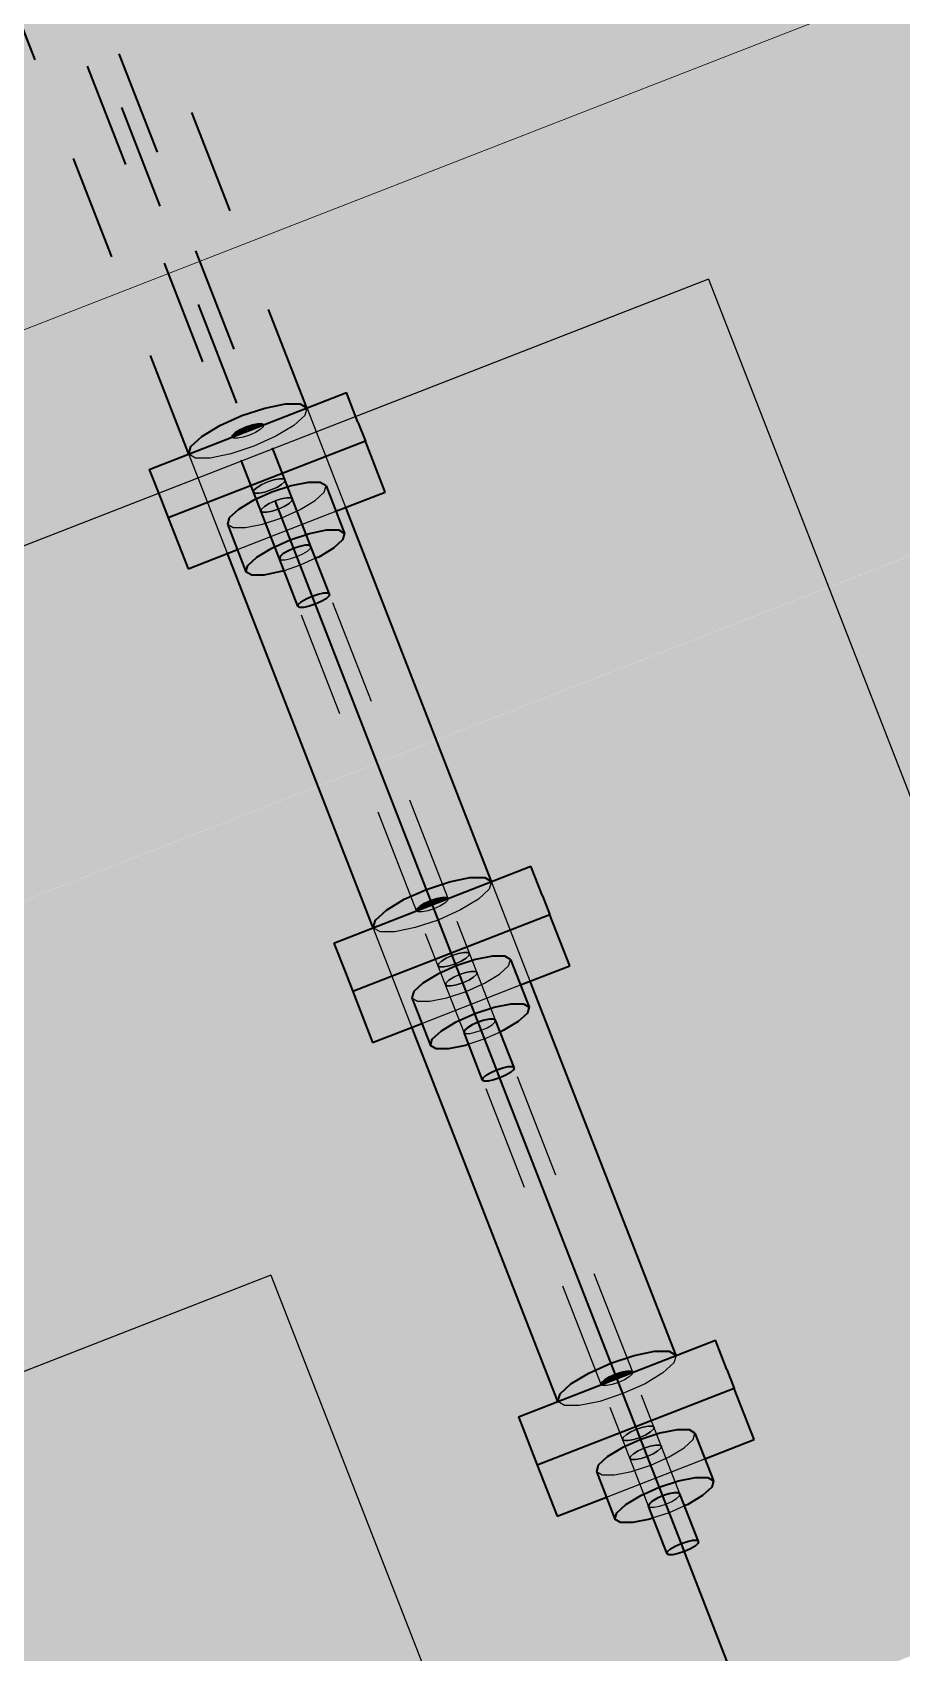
# Model space of a CAD drawing. Header units: metres. Extents: x 2688466 to 2688595, y 1221626 to 1221756.
# Drawn here: x 2688504.4 to 2688505.221, y 1221710.747 to 1221712.279 of the extents above; entities that cross this region are included whole.
import ezdxf

# ---------------------------------------------------------------- set-up
doc = ezdxf.new("R2010")
doc.units = ezdxf.units.M
doc.linetypes.add('AUSGEZOGEN', pattern=[0])
doc.linetypes.add('VERDECKT2_S2', pattern=[0.15, 0.1, -0.05])
for name, color, linetype, lineweight in [('Beton Ansicht', 7, 'AUSGEZOGEN', 35), ('Schnittbeschriftung', 7, 'AUSGEZOGEN', 50), ('Standard', 7, 'AUSGEZOGEN', 13)]:
    doc.layers.add(name, color=color, linetype=linetype, lineweight=lineweight)

msp = doc.modelspace()

# ---------------------------------------------------------------- hatches: boundary and pattern name
at = {"layer": 'Beton Ansicht', "linetype": 'AUSGEZOGEN', "lineweight": 13, "true_color": 0xffff1c, "transparency": 33554687}
for points in [[(2688504.7074, 1221711.9108), (2688504.6965, 1221711.9386), (2688504.5101, 1221711.866), (2688504.521, 1221711.8382)], [(2688504.521, 1221711.8382), (2688504.528, 1221711.8202), (2688504.7144, 1221711.8928), (2688504.7074, 1221711.9108)], [(2688504.528, 1221711.8202), (2688504.5468, 1221711.7719), (2688504.5934, 1221711.7901), (2688504.584, 1221711.8142), (2688504.5857, 1221711.8202), (2688504.5943, 1221711.828), (2688504.6084, 1221711.8365), (2688504.6259, 1221711.8444), (2688504.6441, 1221711.8504), (2688504.6602, 1221711.8537), (2688504.6718, 1221711.8537), (2688504.6772, 1221711.8505), (2688504.6866, 1221711.8264), (2688504.7332, 1221711.8445), (2688504.7144, 1221711.8928)]]:
    msp.add_hatch(color=2, dxfattribs=at).paths.add_polyline_path(points)
at = {"layer": 'Beton Ansicht', "linetype": 'AUSGEZOGEN', "lineweight": 13, "transparency": 33554687}
for points in [[(2688504.5962, 1221711.9037), (2688504.5917, 1221711.9009), (2688504.5928, 1221711.8982), (2688504.5976, 1221711.9001)], [(2688504.6018, 1221711.9062), (2688504.5962, 1221711.9037), (2688504.5976, 1221711.9001), (2688504.6033, 1221711.9023)], [(2688504.6076, 1221711.9081), (2688504.6018, 1221711.9062), (2688504.6033, 1221711.9023), (2688504.609, 1221711.9045)], [(2688504.6128, 1221711.9091), (2688504.6076, 1221711.9081), (2688504.609, 1221711.9045), (2688504.6139, 1221711.9064)], [(2688504.6165, 1221711.9092), (2688504.6128, 1221711.9091), (2688504.6139, 1221711.9064), (2688504.6171, 1221711.9077)], [(2688504.6182, 1221711.9081), (2688504.6165, 1221711.9092), (2688504.6171, 1221711.9077)], [(2688504.589, 1221711.8984), (2688504.5884, 1221711.8965), (2688504.5896, 1221711.897)], [(2688504.5917, 1221711.9009), (2688504.589, 1221711.8984), (2688504.5896, 1221711.897), (2688504.5928, 1221711.8982)], [(2688504.6259, 1221711.7915), (2688504.6434, 1221711.7994), (2688504.6259, 1221711.8444), (2688504.6084, 1221711.8365)], [(2688504.6434, 1221711.7994), (2688504.6616, 1221711.8054), (2688504.6441, 1221711.8504), (2688504.6259, 1221711.8444)], [(2688504.6616, 1221711.8054), (2688504.6777, 1221711.8087), (2688504.6602, 1221711.8537), (2688504.6441, 1221711.8504)], [(2688504.6777, 1221711.8087), (2688504.6894, 1221711.8087), (2688504.6718, 1221711.8537), (2688504.6602, 1221711.8537)], [(2688504.6894, 1221711.8087), (2688504.6947, 1221711.8055), (2688504.6772, 1221711.8505), (2688504.6718, 1221711.8537)], [(2688504.6033, 1221711.7752), (2688504.6118, 1221711.783), (2688504.5943, 1221711.828), (2688504.5857, 1221711.8202)], [(2688504.6118, 1221711.783), (2688504.6259, 1221711.7915), (2688504.6084, 1221711.8365), (2688504.5943, 1221711.828)], [(2688504.6015, 1221711.7692), (2688504.6033, 1221711.7752), (2688504.5857, 1221711.8202), (2688504.584, 1221711.8142)], [(2688504.6703, 1221711.7831), (2688504.6844, 1221711.7916), (2688504.6929, 1221711.7995), (2688504.6947, 1221711.8055), (2688504.6894, 1221711.8087), (2688504.6777, 1221711.8087), (2688504.6616, 1221711.8054), (2688504.6434, 1221711.7994), (2688504.6259, 1221711.7915), (2688504.6118, 1221711.783), (2688504.6033, 1221711.7752), (2688504.6015, 1221711.7692), (2688504.6069, 1221711.766), (2688504.6185, 1221711.766), (2688504.6346, 1221711.7693), (2688504.6376, 1221711.7702), (2688504.6332, 1221711.7815), (2688504.6338, 1221711.7835), (2688504.6365, 1221711.786), (2688504.641, 1221711.7887), (2688504.6466, 1221711.7912), (2688504.6524, 1221711.7931), (2688504.6576, 1221711.7942), (2688504.6613, 1221711.7942), (2688504.663, 1221711.7932), (2688504.6674, 1221711.7819)], [(2688504.6507, 1221711.7365), (2688504.6513, 1221711.7385), (2688504.6338, 1221711.7835), (2688504.6332, 1221711.7815)], [(2688504.6513, 1221711.7385), (2688504.654, 1221711.741), (2688504.6365, 1221711.786), (2688504.6338, 1221711.7835)], [(2688504.654, 1221711.741), (2688504.6585, 1221711.7437), (2688504.641, 1221711.7887), (2688504.6365, 1221711.786)], [(2688504.6585, 1221711.7437), (2688504.6641, 1221711.7462), (2688504.6466, 1221711.7912), (2688504.641, 1221711.7887)], [(2688504.6641, 1221711.7462), (2688504.6699, 1221711.7481), (2688504.6524, 1221711.7931), (2688504.6466, 1221711.7912)], [(2688504.6699, 1221711.7481), (2688504.6751, 1221711.7492), (2688504.6576, 1221711.7942), (2688504.6524, 1221711.7931)], [(2688504.6751, 1221711.7492), (2688504.6788, 1221711.7492), (2688504.6613, 1221711.7942), (2688504.6576, 1221711.7942)], [(2688504.6788, 1221711.7492), (2688504.6805, 1221711.7481), (2688504.663, 1221711.7932), (2688504.6613, 1221711.7942)], [(2688504.6772, 1221711.7437), (2688504.68, 1221711.7462), (2688504.6805, 1221711.7481), (2688504.6788, 1221711.7492), (2688504.6751, 1221711.7492), (2688504.6699, 1221711.7481), (2688504.6641, 1221711.7462), (2688504.6585, 1221711.7437), (2688504.654, 1221711.741), (2688504.6513, 1221711.7385), (2688504.6507, 1221711.7365), (2688504.6524, 1221711.7355), (2688504.6562, 1221711.7355), (2688504.6613, 1221711.7366), (2688504.6671, 1221711.7385), (2688504.6727, 1221711.741)], [(2688504.7821, 1221711.4601), (2688504.7763, 1221711.4582), (2688504.7778, 1221711.4543), (2688504.7835, 1221711.4565)], [(2688504.7873, 1221711.4612), (2688504.7821, 1221711.4601), (2688504.7835, 1221711.4565), (2688504.7883, 1221711.4584)], [(2688504.791, 1221711.4612), (2688504.7873, 1221711.4612), (2688504.7883, 1221711.4584), (2688504.7916, 1221711.4597)], [(2688504.7927, 1221711.4601), (2688504.791, 1221711.4612), (2688504.7916, 1221711.4597)], [(2688504.7634, 1221711.4504), (2688504.7629, 1221711.4485), (2688504.764, 1221711.449)], [(2688504.7662, 1221711.4529), (2688504.7634, 1221711.4504), (2688504.764, 1221711.449), (2688504.7673, 1221711.4502)], [(2688504.7707, 1221711.4557), (2688504.7662, 1221711.4529), (2688504.7673, 1221711.4502), (2688504.7721, 1221711.4521)], [(2688504.7763, 1221711.4582), (2688504.7707, 1221711.4557), (2688504.7721, 1221711.4521), (2688504.7778, 1221711.4543)], [(2688504.8179, 1221711.3514), (2688504.8361, 1221711.3574), (2688504.8185, 1221711.4024), (2688504.8003, 1221711.3964)], [(2688504.8361, 1221711.3574), (2688504.8522, 1221711.3607), (2688504.8347, 1221711.4057), (2688504.8185, 1221711.4024)], [(2688504.8522, 1221711.3607), (2688504.8638, 1221711.3607), (2688504.8463, 1221711.4057), (2688504.8347, 1221711.4057)], [(2688504.8638, 1221711.3607), (2688504.8692, 1221711.3575), (2688504.8516, 1221711.4025), (2688504.8463, 1221711.4057)], [(2688504.7863, 1221711.335), (2688504.8004, 1221711.3435), (2688504.7829, 1221711.3885), (2688504.7688, 1221711.38)], [(2688504.8004, 1221711.3435), (2688504.8179, 1221711.3514), (2688504.8003, 1221711.3964), (2688504.7829, 1221711.3885)], [(2688504.776, 1221711.3212), (2688504.7777, 1221711.3272), (2688504.7602, 1221711.3722), (2688504.7585, 1221711.3662)], [(2688504.7777, 1221711.3272), (2688504.7863, 1221711.335), (2688504.7688, 1221711.38), (2688504.7602, 1221711.3722)], [(2688504.8447, 1221711.3352), (2688504.8588, 1221711.3437), (2688504.8674, 1221711.3515), (2688504.8692, 1221711.3575), (2688504.8638, 1221711.3607), (2688504.8522, 1221711.3607), (2688504.8361, 1221711.3574), (2688504.8179, 1221711.3514), (2688504.8004, 1221711.3435), (2688504.7863, 1221711.335), (2688504.7777, 1221711.3272), (2688504.776, 1221711.3212), (2688504.7813, 1221711.318), (2688504.7929, 1221711.318), (2688504.8091, 1221711.3213), (2688504.8121, 1221711.3223), (2688504.8077, 1221711.3335), (2688504.8082, 1221711.3355), (2688504.811, 1221711.338), (2688504.8155, 1221711.3407), (2688504.8211, 1221711.3432), (2688504.8269, 1221711.3451), (2688504.8321, 1221711.3462), (2688504.8358, 1221711.3462), (2688504.8375, 1221711.3452), (2688504.8419, 1221711.3339)], [(2688504.8257, 1221711.2905), (2688504.8285, 1221711.293), (2688504.811, 1221711.338), (2688504.8082, 1221711.3355)], [(2688504.8285, 1221711.293), (2688504.833, 1221711.2957), (2688504.8155, 1221711.3407), (2688504.811, 1221711.338)], [(2688504.833, 1221711.2957), (2688504.8386, 1221711.2982), (2688504.8211, 1221711.3432), (2688504.8155, 1221711.3407)], [(2688504.8386, 1221711.2982), (2688504.8444, 1221711.3001), (2688504.8269, 1221711.3451), (2688504.8211, 1221711.3432)], [(2688504.8444, 1221711.3001), (2688504.8496, 1221711.3012), (2688504.8321, 1221711.3462), (2688504.8269, 1221711.3451)], [(2688504.8496, 1221711.3012), (2688504.8533, 1221711.3012), (2688504.8358, 1221711.3462), (2688504.8321, 1221711.3462)], [(2688504.8533, 1221711.3012), (2688504.855, 1221711.3002), (2688504.8375, 1221711.3452), (2688504.8358, 1221711.3462)], [(2688504.8252, 1221711.2885), (2688504.8257, 1221711.2905), (2688504.8082, 1221711.3355), (2688504.8077, 1221711.3335)], [(2688504.8517, 1221711.2957), (2688504.8544, 1221711.2982), (2688504.855, 1221711.3002), (2688504.8533, 1221711.3012), (2688504.8496, 1221711.3012), (2688504.8444, 1221711.3001), (2688504.8386, 1221711.2982), (2688504.833, 1221711.2957), (2688504.8285, 1221711.293), (2688504.8257, 1221711.2905), (2688504.8252, 1221711.2885), (2688504.8269, 1221711.2875), (2688504.8306, 1221711.2875), (2688504.8358, 1221711.2886), (2688504.8416, 1221711.2905), (2688504.8472, 1221711.293)], [(2688504.9379, 1221711.0024), (2688504.9374, 1221711.0005), (2688504.9385, 1221711.001)], [(2688504.9407, 1221711.0049), (2688504.9379, 1221711.0024), (2688504.9385, 1221711.001), (2688504.9417, 1221711.0022)], [(2688504.9452, 1221711.0077), (2688504.9407, 1221711.0049), (2688504.9417, 1221711.0022), (2688504.9466, 1221711.0041)], [(2688504.9508, 1221711.0102), (2688504.9452, 1221711.0077), (2688504.9466, 1221711.0041), (2688504.9523, 1221711.0063)], [(2688504.9566, 1221711.0121), (2688504.9508, 1221711.0102), (2688504.9523, 1221711.0063), (2688504.958, 1221711.0085)], [(2688504.9617, 1221711.0132), (2688504.9566, 1221711.0121), (2688504.958, 1221711.0085), (2688504.9628, 1221711.0104)], [(2688504.9655, 1221711.0132), (2688504.9617, 1221711.0132), (2688504.9628, 1221711.0104), (2688504.966, 1221711.0117)], [(2688504.9672, 1221711.0121), (2688504.9655, 1221711.0132), (2688504.966, 1221711.0117)], [(2688504.9923, 1221710.9034), (2688505.0105, 1221710.9094), (2688504.993, 1221710.9544), (2688504.9748, 1221710.9484)], [(2688505.0105, 1221710.9094), (2688505.0267, 1221710.9127), (2688505.0091, 1221710.9577), (2688504.993, 1221710.9544)], [(2688505.0267, 1221710.9127), (2688505.0383, 1221710.9127), (2688505.0208, 1221710.9577), (2688505.0091, 1221710.9577)], [(2688505.0383, 1221710.9127), (2688505.0436, 1221710.9095), (2688505.0261, 1221710.9545), (2688505.0208, 1221710.9577)], [(2688504.9608, 1221710.887), (2688504.9749, 1221710.8955), (2688504.9573, 1221710.9406), (2688504.9432, 1221710.9321)], [(2688504.9749, 1221710.8955), (2688504.9923, 1221710.9034), (2688504.9748, 1221710.9484), (2688504.9573, 1221710.9406)], [(2688504.9504, 1221710.8732), (2688504.9522, 1221710.8792), (2688504.9347, 1221710.9242), (2688504.9329, 1221710.9182)], [(2688504.9522, 1221710.8792), (2688504.9608, 1221710.887), (2688504.9432, 1221710.9321), (2688504.9347, 1221710.9242)], [(2688505.0192, 1221710.8872), (2688505.0333, 1221710.8957), (2688505.0419, 1221710.9035), (2688505.0436, 1221710.9095), (2688505.0383, 1221710.9127), (2688505.0267, 1221710.9127), (2688505.0105, 1221710.9094), (2688504.9923, 1221710.9034), (2688504.9749, 1221710.8955), (2688504.9608, 1221710.887), (2688504.9522, 1221710.8792), (2688504.9504, 1221710.8732), (2688504.9558, 1221710.87), (2688504.9674, 1221710.87), (2688504.9835, 1221710.8733), (2688504.9865, 1221710.8743), (2688504.9821, 1221710.8855), (2688504.9827, 1221710.8875), (2688504.9854, 1221710.89), (2688504.9899, 1221710.8927), (2688504.9955, 1221710.8952), (2688505.0014, 1221710.8971), (2688505.0065, 1221710.8982), (2688505.0102, 1221710.8982), (2688505.0119, 1221710.8972), (2688505.0163, 1221710.8859)], [(2688505.003, 1221710.845), (2688505.0075, 1221710.8477), (2688504.9899, 1221710.8927), (2688504.9854, 1221710.89)], [(2688505.0075, 1221710.8477), (2688505.0131, 1221710.8502), (2688504.9955, 1221710.8952), (2688504.9899, 1221710.8927)], [(2688505.0131, 1221710.8502), (2688505.0189, 1221710.8521), (2688505.0014, 1221710.8971), (2688504.9955, 1221710.8952)], [(2688505.0189, 1221710.8521), (2688505.024, 1221710.8532), (2688505.0065, 1221710.8982), (2688505.0014, 1221710.8971)], [(2688505.024, 1221710.8532), (2688505.0278, 1221710.8532), (2688505.0102, 1221710.8982), (2688505.0065, 1221710.8982)], [(2688505.0278, 1221710.8532), (2688505.0295, 1221710.8522), (2688505.0119, 1221710.8972), (2688505.0102, 1221710.8982)], [(2688504.9997, 1221710.8405), (2688505.0002, 1221710.8425), (2688504.9827, 1221710.8875), (2688504.9821, 1221710.8855)], [(2688505.0002, 1221710.8425), (2688505.003, 1221710.845), (2688504.9854, 1221710.89), (2688504.9827, 1221710.8875)], [(2688505.0262, 1221710.8477), (2688505.0289, 1221710.8502), (2688505.0295, 1221710.8522), (2688505.0278, 1221710.8532), (2688505.024, 1221710.8532), (2688505.0189, 1221710.8521), (2688505.0131, 1221710.8502), (2688505.0075, 1221710.8477), (2688505.003, 1221710.845), (2688505.0002, 1221710.8425), (2688504.9997, 1221710.8405), (2688505.0014, 1221710.8395), (2688505.0051, 1221710.8395), (2688505.0102, 1221710.8406), (2688505.0161, 1221710.8425), (2688505.0217, 1221710.845)]]:
    msp.add_hatch(color=5, dxfattribs=at).paths.add_polyline_path(points)
at = {"layer": 'Beton Ansicht', "linetype": 'AUSGEZOGEN', "lineweight": 13, "true_color": 0x00f5f5, "transparency": 33554687}
for points in [[(2688504.8818, 1221711.4628), (2688504.871, 1221711.4906), (2688504.6846, 1221711.418), (2688504.6955, 1221711.3902)], [(2688504.6955, 1221711.3902), (2688504.7025, 1221711.3722), (2688504.8888, 1221711.4448), (2688504.8818, 1221711.4628)], [(2688504.7025, 1221711.3722), (2688504.7213, 1221711.3239), (2688504.7678, 1221711.3421), (2688504.7585, 1221711.3662), (2688504.7602, 1221711.3722), (2688504.7688, 1221711.38), (2688504.7829, 1221711.3885), (2688504.8003, 1221711.3964), (2688504.8185, 1221711.4024), (2688504.8347, 1221711.4057), (2688504.8463, 1221711.4057), (2688504.8516, 1221711.4025), (2688504.861, 1221711.3784), (2688504.9076, 1221711.3965), (2688504.8888, 1221711.4448)], [(2688505.0563, 1221711.0148), (2688505.0454, 1221711.0426), (2688504.8591, 1221710.97), (2688504.8699, 1221710.9422)], [(2688504.8699, 1221710.9422), (2688504.8769, 1221710.9242), (2688505.0633, 1221710.9968), (2688505.0563, 1221711.0148)], [(2688504.8769, 1221710.9242), (2688504.8957, 1221710.8759), (2688504.9423, 1221710.8941), (2688504.9329, 1221710.9182), (2688504.9347, 1221710.9242), (2688504.9432, 1221710.9321), (2688504.9573, 1221710.9406), (2688504.9748, 1221710.9484), (2688504.993, 1221710.9544), (2688505.0091, 1221710.9577), (2688505.0208, 1221710.9577), (2688505.0261, 1221710.9545), (2688505.0355, 1221710.9304), (2688505.0821, 1221710.9485), (2688505.0633, 1221710.9968)]]:
    msp.add_hatch(color=4, dxfattribs=at).paths.add_polyline_path(points)
at = {"layer": 'Standard', "linetype": 'AUSGEZOGEN', "lineweight": 13, "transparency": 33554559}
h = msp.add_hatch(color=7, dxfattribs=at)
h.set_gradient(color1=(199, 199, 199), color2=(199, 199, 199), one_color=1)
h.paths.add_polyline_path([(2688508.4469, 1221713.6064), (2688507.7472, 1221715.4031), (2688495.913, 1221710.7942), (2688496.6224, 1221708.9726), (2688497.1177, 1221709.1655), (2688507.7296, 1221713.2983), (2688507.7199, 1221713.3233)], flags=0)
h = msp.add_hatch(color=7, dxfattribs=at)
h.set_gradient(color1=(140, 255, 140), color2=(140, 255, 140), one_color=1)
h.paths.add_polyline_path([(2688507.7296, 1221713.2983), (2688497.1177, 1221709.1655), (2688496.6224, 1221708.9726), (2688496.8051, 1221708.5036), (2688507.9123, 1221712.8293)], flags=0)
at = {"layer": 'Standard', "linetype": 'AUSGEZOGEN', "lineweight": 25, "transparency": 33554687}
h = msp.add_hatch(dxfattribs=at)
h.set_pattern_fill('MUSTER', scale=0.7275, angle=201.28, style=0, pattern_type=2)
h.set_pattern_definition([(201.28, (2688527.21626, 1221729.27115), (-0.413869, -0.941926), [0.7275, -0.7275]), (291.28, (2688527.21626, 1221729.27115), (0.941926, -0.413869), [0.7275, -0.7275])])
h.paths.add_polyline_path([(2688496.6224, 1221708.9726), (2688496.8051, 1221708.5036), (2688501.5164, 1221710.3382), (2688502.4685, 1221709.6683), (2688508.2642, 1221711.9256), (2688507.7296, 1221713.2983), (2688497.1177, 1221709.1655)], flags=0)
at = {"layer": 'Standard', "linetype": 'AUSGEZOGEN', "lineweight": 13, "transparency": 33554559}
h = msp.add_hatch(color=7, dxfattribs=at)
h.set_gradient(color1=(140, 255, 140), color2=(140, 255, 140), one_color=1)
h.paths.add_polyline_path([(2688501.5163, 1221710.3383), (2688502.4685, 1221709.6683), (2688508.2643, 1221711.9254), (2688507.9124, 1221712.8291)], flags=0)

# ---------------------------------------------------------------- linework, layer by layer
at = {"layer": 'Beton Ansicht', "linetype": 'VERDECKT2_S2', "lineweight": 35, "transparency": 33554687}
for p, q in [((2688504.6656, 1221711.7423), (2688501.0923, 1221720.9175)), ((2688504.6592, 1221711.9241), (2688501.1538, 1221720.9248)), ((2688504.663, 1221711.7932), (2688501.1128, 1221720.9089)), ((2688504.6332, 1221711.7815), (2688501.083, 1221720.8973)), ((2688504.5474, 1221711.8805), (2688501.042, 1221720.8813)), ((2688504.5474, 1221711.8805), (2688501.9176, 1221718.6331)), ((2688504.5474, 1221711.8805), (2688502.092, 1221718.1851))]:
    msp.add_line(p, q, dxfattribs=at)
at = {"layer": 'Beton Ansicht', "linetype": 'AUSGEZOGEN', "lineweight": 35, "transparency": 33554687}
for p, q in [((2688504.5101, 1221711.866), (2688504.6965, 1221711.9386)), ((2688504.7074, 1221711.9108), (2688504.6965, 1221711.9386)), ((2688504.5977, 1221711.9168), (2688504.6195, 1221711.924)), ((2688504.6195, 1221711.924), (2688504.6389, 1221711.9279)), ((2688504.6389, 1221711.9279), (2688504.6528, 1221711.928)), ((2688504.6528, 1221711.928), (2688504.6592, 1221711.9241)), ((2688504.5598, 1221711.8972), (2688504.5767, 1221711.9074)), ((2688504.5767, 1221711.9074), (2688504.5977, 1221711.9168)), ((2688504.5917, 1221711.9009), (2688504.5962, 1221711.9037)), ((2688504.5962, 1221711.9037), (2688504.6018, 1221711.9062)), ((2688504.6018, 1221711.9062), (2688504.6076, 1221711.9081)), ((2688504.6076, 1221711.9081), (2688504.6128, 1221711.9091)), ((2688504.6128, 1221711.9091), (2688504.6165, 1221711.9092)), ((2688504.6165, 1221711.9092), (2688504.6182, 1221711.9081)), ((2688504.7074, 1221711.9108), (2688504.7144, 1221711.8928)), ((2688504.7144, 1221711.8928), (2688504.528, 1221711.8202)), ((2688504.5495, 1221711.8877), (2688504.5598, 1221711.8972)), ((2688504.5884, 1221711.8965), (2688504.589, 1221711.8984)), ((2688504.589, 1221711.8984), (2688504.5917, 1221711.9009)), ((2688504.7332, 1221711.8445), (2688504.7144, 1221711.8928)), ((2688504.5474, 1221711.8805), (2688504.5495, 1221711.8877)), ((2688504.5101, 1221711.866), (2688504.521, 1221711.8382)), ((2688504.6259, 1221711.8444), (2688504.6084, 1221711.8365)), ((2688504.6441, 1221711.8504), (2688504.6259, 1221711.8444)), ((2688504.6602, 1221711.8537), (2688504.6441, 1221711.8504)), ((2688504.6718, 1221711.8537), (2688504.6602, 1221711.8537)), ((2688504.6772, 1221711.8505), (2688504.6718, 1221711.8537)), ((2688504.6772, 1221711.8505), (2688504.6947, 1221711.8055)), ((2688504.6866, 1221711.8264), (2688504.7332, 1221711.8445)), ((2688504.521, 1221711.8382), (2688504.528, 1221711.8202)), ((2688504.5943, 1221711.828), (2688504.5857, 1221711.8202)), ((2688504.6084, 1221711.8365), (2688504.5943, 1221711.828)), ((2688504.8337, 1221711.4761), (2688504.6959, 1221711.83)), ((2688504.528, 1221711.8202), (2688504.5468, 1221711.7719)), ((2688504.5857, 1221711.8202), (2688504.584, 1221711.8142)), ((2688504.584, 1221711.8142), (2688504.6015, 1221711.7692)), ((2688504.6259, 1221711.7915), (2688504.6434, 1221711.7994)), ((2688504.6434, 1221711.7994), (2688504.6616, 1221711.8054)), ((2688504.6616, 1221711.8054), (2688504.6777, 1221711.8087)), ((2688504.6777, 1221711.8087), (2688504.6894, 1221711.8087)), ((2688504.6929, 1221711.7995), (2688504.6844, 1221711.7916)), ((2688504.6894, 1221711.8087), (2688504.6947, 1221711.8055)), ((2688504.6947, 1221711.8055), (2688504.6929, 1221711.7995)), ((2688504.5468, 1221711.7719), (2688504.5934, 1221711.7901)), ((2688504.7219, 1221711.4325), (2688504.584, 1221711.7865)), ((2688504.7219, 1221711.4325), (2688504.5841, 1221711.7865)), ((2688504.6033, 1221711.7752), (2688504.6118, 1221711.783)), ((2688504.6118, 1221711.783), (2688504.6259, 1221711.7915)), ((2688504.6338, 1221711.7835), (2688504.6332, 1221711.7815)), ((2688504.6507, 1221711.7365), (2688504.6332, 1221711.7815)), ((2688504.6365, 1221711.786), (2688504.6338, 1221711.7835)), ((2688504.641, 1221711.7887), (2688504.6365, 1221711.786)), ((2688504.6466, 1221711.7912), (2688504.641, 1221711.7887)), ((2688504.6524, 1221711.7931), (2688504.6466, 1221711.7912)), ((2688504.6576, 1221711.7942), (2688504.6524, 1221711.7931)), ((2688504.6613, 1221711.7942), (2688504.6576, 1221711.7942)), ((2688504.663, 1221711.7932), (2688504.6613, 1221711.7942)), ((2688504.6805, 1221711.7481), (2688504.663, 1221711.7932)), ((2688504.6703, 1221711.7831), (2688504.6674, 1221711.7819)), ((2688504.6844, 1221711.7916), (2688504.6703, 1221711.7831)), ((2688504.6015, 1221711.7692), (2688504.6033, 1221711.7752)), ((2688504.6069, 1221711.766), (2688504.6015, 1221711.7692)), ((2688504.6185, 1221711.766), (2688504.6069, 1221711.766)), ((2688504.6346, 1221711.7693), (2688504.6185, 1221711.766)), ((2688504.6376, 1221711.7702), (2688504.6346, 1221711.7693)), ((2688504.6507, 1221711.7365), (2688504.6513, 1221711.7385)), ((2688504.6524, 1221711.7355), (2688504.6507, 1221711.7365)), ((2688504.6513, 1221711.7385), (2688504.654, 1221711.741)), ((2688504.6562, 1221711.7355), (2688504.6524, 1221711.7355)), ((2688504.654, 1221711.741), (2688504.6585, 1221711.7437)), ((2688504.6613, 1221711.7366), (2688504.6562, 1221711.7355)), ((2688504.6585, 1221711.7437), (2688504.6641, 1221711.7462)), ((2688504.6671, 1221711.7385), (2688504.6613, 1221711.7366)), ((2688504.6641, 1221711.7462), (2688504.6699, 1221711.7481)), ((2688504.8409, 1221711.2923), (2688504.6656, 1221711.7423)), ((2688504.6727, 1221711.741), (2688504.6671, 1221711.7385)), ((2688504.6699, 1221711.7481), (2688504.6751, 1221711.7492)), ((2688504.6772, 1221711.7437), (2688504.6727, 1221711.741)), ((2688504.6751, 1221711.7492), (2688504.6788, 1221711.7492)), ((2688504.68, 1221711.7462), (2688504.6772, 1221711.7437)), ((2688504.6788, 1221711.7492), (2688504.6805, 1221711.7481)), ((2688504.6805, 1221711.7481), (2688504.68, 1221711.7462)), ((2688504.6846, 1221711.418), (2688504.871, 1221711.4906)), ((2688504.8818, 1221711.4628), (2688504.871, 1221711.4906)), ((2688504.7722, 1221711.4688), (2688504.794, 1221711.476)), ((2688504.794, 1221711.476), (2688504.8133, 1221711.4799)), ((2688504.8133, 1221711.4799), (2688504.8273, 1221711.48)), ((2688504.8273, 1221711.48), (2688504.8337, 1221711.4761)), ((2688504.7343, 1221711.4492), (2688504.7512, 1221711.4594)), ((2688504.7512, 1221711.4594), (2688504.7722, 1221711.4688)), ((2688504.7763, 1221711.4582), (2688504.7821, 1221711.4601)), ((2688504.7821, 1221711.4601), (2688504.7873, 1221711.4612)), ((2688504.7873, 1221711.4612), (2688504.791, 1221711.4612)), ((2688504.791, 1221711.4612), (2688504.7927, 1221711.4601)), ((2688504.8818, 1221711.4628), (2688504.8888, 1221711.4448)), ((2688504.8888, 1221711.4448), (2688504.7025, 1221711.3722)), ((2688504.724, 1221711.4397), (2688504.7343, 1221711.4492)), ((2688504.7629, 1221711.4485), (2688504.7634, 1221711.4504)), ((2688504.7634, 1221711.4504), (2688504.7662, 1221711.4529)), ((2688504.7662, 1221711.4529), (2688504.7707, 1221711.4557)), ((2688504.7707, 1221711.4557), (2688504.7763, 1221711.4582)), ((2688504.9076, 1221711.3965), (2688504.8888, 1221711.4448)), ((2688504.7219, 1221711.4325), (2688504.724, 1221711.4397)), ((2688504.6846, 1221711.418), (2688504.6955, 1221711.3902)), ((2688504.8185, 1221711.4024), (2688504.8003, 1221711.3964)), ((2688504.8347, 1221711.4057), (2688504.8185, 1221711.4024)), ((2688504.8463, 1221711.4057), (2688504.8347, 1221711.4057)), ((2688504.8516, 1221711.4025), (2688504.8463, 1221711.4057)), ((2688504.8516, 1221711.4025), (2688504.8692, 1221711.3575)), ((2688504.6955, 1221711.3902), (2688504.7025, 1221711.3722)), ((2688504.7829, 1221711.3885), (2688504.7688, 1221711.38)), ((2688504.8003, 1221711.3964), (2688504.7829, 1221711.3885)), ((2688504.861, 1221711.3784), (2688504.9076, 1221711.3965)), ((2688504.7025, 1221711.3722), (2688504.7213, 1221711.3239)), ((2688504.7602, 1221711.3722), (2688504.7585, 1221711.3662)), ((2688504.7688, 1221711.38), (2688504.7602, 1221711.3722)), ((2688505.0082, 1221711.0281), (2688504.8703, 1221711.382)), ((2688504.7585, 1221711.3662), (2688504.776, 1221711.3212)), ((2688504.8179, 1221711.3514), (2688504.8361, 1221711.3574)), ((2688504.8361, 1221711.3574), (2688504.8522, 1221711.3607)), ((2688504.8522, 1221711.3607), (2688504.8638, 1221711.3607)), ((2688504.8638, 1221711.3607), (2688504.8692, 1221711.3575)), ((2688504.8692, 1221711.3575), (2688504.8674, 1221711.3515)), ((2688504.7213, 1221711.3239), (2688504.7678, 1221711.3421)), ((2688504.8964, 1221710.9845), (2688504.7585, 1221711.3385)), ((2688504.7863, 1221711.335), (2688504.8004, 1221711.3435)), ((2688504.8004, 1221711.3435), (2688504.8179, 1221711.3514)), ((2688504.811, 1221711.338), (2688504.8082, 1221711.3355)), ((2688504.8155, 1221711.3407), (2688504.811, 1221711.338)), ((2688504.8211, 1221711.3432), (2688504.8155, 1221711.3407)), ((2688504.8269, 1221711.3451), (2688504.8211, 1221711.3432)), ((2688504.8321, 1221711.3462), (2688504.8269, 1221711.3451)), ((2688504.8358, 1221711.3462), (2688504.8321, 1221711.3462)), ((2688504.8375, 1221711.3452), (2688504.8358, 1221711.3462)), ((2688504.855, 1221711.3002), (2688504.8375, 1221711.3452)), ((2688504.8588, 1221711.3437), (2688504.8447, 1221711.3352)), ((2688504.8674, 1221711.3515), (2688504.8588, 1221711.3437)), ((2688504.776, 1221711.3212), (2688504.7777, 1221711.3272)), ((2688504.7813, 1221711.318), (2688504.776, 1221711.3212)), ((2688504.7777, 1221711.3272), (2688504.7863, 1221711.335)), ((2688504.8091, 1221711.3213), (2688504.7929, 1221711.318)), ((2688504.8082, 1221711.3355), (2688504.8077, 1221711.3335)), ((2688504.8252, 1221711.2885), (2688504.8077, 1221711.3335)), ((2688504.8121, 1221711.3223), (2688504.8091, 1221711.3213)), ((2688504.8447, 1221711.3352), (2688504.8419, 1221711.3339)), ((2688504.7929, 1221711.318), (2688504.7813, 1221711.318)), ((2688504.8252, 1221711.2885), (2688504.8257, 1221711.2905)), ((2688504.8257, 1221711.2905), (2688504.8285, 1221711.293)), ((2688504.8285, 1221711.293), (2688504.833, 1221711.2957)), ((2688504.833, 1221711.2957), (2688504.8386, 1221711.2982)), ((2688504.8416, 1221711.2905), (2688504.8358, 1221711.2886)), ((2688504.8386, 1221711.2982), (2688504.8444, 1221711.3001)), ((2688505.0154, 1221710.8443), (2688504.8401, 1221711.2943)), ((2688504.8472, 1221711.293), (2688504.8416, 1221711.2905)), ((2688504.8444, 1221711.3001), (2688504.8496, 1221711.3012)), ((2688504.8517, 1221711.2957), (2688504.8472, 1221711.293)), ((2688504.8496, 1221711.3012), (2688504.8533, 1221711.3012)), ((2688504.8544, 1221711.2982), (2688504.8517, 1221711.2957)), ((2688504.8533, 1221711.3012), (2688504.855, 1221711.3002)), ((2688504.855, 1221711.3002), (2688504.8544, 1221711.2982)), ((2688504.8269, 1221711.2875), (2688504.8252, 1221711.2885)), ((2688504.8306, 1221711.2875), (2688504.8269, 1221711.2875)), ((2688504.8358, 1221711.2886), (2688504.8306, 1221711.2875)), ((2688504.8591, 1221710.97), (2688505.0454, 1221711.0426)), ((2688504.9685, 1221711.028), (2688504.9878, 1221711.032)), ((2688504.9878, 1221711.032), (2688505.0018, 1221711.032)), ((2688505.0018, 1221711.032), (2688505.0082, 1221711.0281)), ((2688505.0563, 1221711.0148), (2688505.0454, 1221711.0426)), ((2688504.9257, 1221711.0114), (2688504.9466, 1221711.0208)), ((2688504.9466, 1221711.0208), (2688504.9685, 1221711.028)), ((2688505.0563, 1221711.0148), (2688505.0633, 1221710.9968)), ((2688504.8985, 1221710.9917), (2688504.9087, 1221711.0012)), ((2688504.9087, 1221711.0012), (2688504.9257, 1221711.0114)), ((2688504.9374, 1221711.0005), (2688504.9379, 1221711.0024)), ((2688504.9379, 1221711.0024), (2688504.9407, 1221711.0049)), ((2688504.9407, 1221711.0049), (2688504.9452, 1221711.0077)), ((2688504.9452, 1221711.0077), (2688504.9508, 1221711.0102)), ((2688504.9508, 1221711.0102), (2688504.9566, 1221711.0121)), ((2688504.9566, 1221711.0121), (2688504.9617, 1221711.0132)), ((2688504.9617, 1221711.0132), (2688504.9655, 1221711.0132)), ((2688504.9655, 1221711.0132), (2688504.9672, 1221711.0121)), ((2688505.0633, 1221710.9968), (2688504.8769, 1221710.9242)), ((2688504.8964, 1221710.9845), (2688504.8985, 1221710.9917)), ((2688505.0821, 1221710.9485), (2688505.0633, 1221710.9968)), ((2688504.8591, 1221710.97), (2688504.8699, 1221710.9422)), ((2688504.993, 1221710.9544), (2688504.9748, 1221710.9484)), ((2688505.0091, 1221710.9577), (2688504.993, 1221710.9544)), ((2688505.0208, 1221710.9577), (2688505.0091, 1221710.9577)), ((2688505.0261, 1221710.9545), (2688505.0208, 1221710.9577)), ((2688505.0261, 1221710.9545), (2688505.0436, 1221710.9095)), ((2688504.8699, 1221710.9422), (2688504.8769, 1221710.9242)), ((2688504.9573, 1221710.9406), (2688504.9432, 1221710.9321)), ((2688504.9748, 1221710.9484), (2688504.9573, 1221710.9406)), ((2688505.0355, 1221710.9304), (2688505.0821, 1221710.9485)), ((2688504.8769, 1221710.9242), (2688504.8957, 1221710.8759)), ((2688504.9347, 1221710.9242), (2688504.9329, 1221710.9182)), ((2688504.9432, 1221710.9321), (2688504.9347, 1221710.9242)), ((2688504.9329, 1221710.9182), (2688504.9504, 1221710.8732)), ((2688504.9923, 1221710.9034), (2688505.0105, 1221710.9094)), ((2688505.0105, 1221710.9094), (2688505.0267, 1221710.9127)), ((2688505.0267, 1221710.9127), (2688505.0383, 1221710.9127)), ((2688505.0383, 1221710.9127), (2688505.0436, 1221710.9095)), ((2688505.0436, 1221710.9095), (2688505.0419, 1221710.9035)), ((2688504.8957, 1221710.8759), (2688504.9423, 1221710.8941)), ((2688504.9608, 1221710.887), (2688504.9749, 1221710.8955)), ((2688504.9749, 1221710.8955), (2688504.9923, 1221710.9034)), ((2688504.9899, 1221710.8927), (2688504.9854, 1221710.89)), ((2688504.9955, 1221710.8952), (2688504.9899, 1221710.8927)), ((2688505.0014, 1221710.8971), (2688504.9955, 1221710.8952)), ((2688505.0065, 1221710.8982), (2688505.0014, 1221710.8971)), ((2688505.0102, 1221710.8982), (2688505.0065, 1221710.8982)), ((2688505.0119, 1221710.8972), (2688505.0102, 1221710.8982)), ((2688505.0295, 1221710.8522), (2688505.0119, 1221710.8972)), ((2688505.0333, 1221710.8957), (2688505.0192, 1221710.8872)), ((2688505.0419, 1221710.9035), (2688505.0333, 1221710.8957)), ((2688504.9504, 1221710.8732), (2688504.9522, 1221710.8792)), ((2688504.9522, 1221710.8792), (2688504.9608, 1221710.887)), ((2688504.9827, 1221710.8875), (2688504.9821, 1221710.8855)), ((2688504.9997, 1221710.8405), (2688504.9821, 1221710.8855)), ((2688504.9854, 1221710.89), (2688504.9827, 1221710.8875)), ((2688505.0192, 1221710.8872), (2688505.0163, 1221710.8859)), ((2688504.9558, 1221710.87), (2688504.9504, 1221710.8732)), ((2688504.9674, 1221710.87), (2688504.9558, 1221710.87)), ((2688504.9835, 1221710.8733), (2688504.9674, 1221710.87)), ((2688504.9865, 1221710.8743), (2688504.9835, 1221710.8733)), ((2688505.003, 1221710.845), (2688505.0075, 1221710.8477)), ((2688505.0075, 1221710.8477), (2688505.0131, 1221710.8502)), ((2688505.0131, 1221710.8502), (2688505.0189, 1221710.8521)), ((2688505.1898, 1221710.3963), (2688505.0146, 1221710.8463)), ((2688505.0189, 1221710.8521), (2688505.024, 1221710.8532)), ((2688505.0262, 1221710.8477), (2688505.0217, 1221710.845)), ((2688505.024, 1221710.8532), (2688505.0278, 1221710.8532)), ((2688505.0289, 1221710.8502), (2688505.0262, 1221710.8477)), ((2688505.0278, 1221710.8532), (2688505.0295, 1221710.8522)), ((2688505.0295, 1221710.8522), (2688505.0289, 1221710.8502)), ((2688504.9997, 1221710.8405), (2688505.0002, 1221710.8425)), ((2688505.0014, 1221710.8395), (2688504.9997, 1221710.8405)), ((2688505.0002, 1221710.8425), (2688505.003, 1221710.845)), ((2688505.0051, 1221710.8395), (2688505.0014, 1221710.8395)), ((2688505.0102, 1221710.8406), (2688505.0051, 1221710.8395)), ((2688505.0161, 1221710.8425), (2688505.0102, 1221710.8406)), ((2688505.0217, 1221710.845), (2688505.0161, 1221710.8425))]:
    msp.add_line(p, q, dxfattribs=at)
at = {"layer": 'Beton Ansicht', "linetype": 'VERDECKT2_S2', "lineweight": 25, "transparency": 33554687}
for p, q in [((2688504.6592, 1221711.9241), (2688504.6571, 1221711.9169)), ((2688504.6959, 1221711.83), (2688504.6592, 1221711.9241)), ((2688504.6149, 1221711.9037), (2688504.6104, 1221711.901)), ((2688504.6177, 1221711.9062), (2688504.6149, 1221711.9037)), ((2688504.6182, 1221711.9081), (2688504.6177, 1221711.9062)), ((2688504.6468, 1221711.9075), (2688504.6299, 1221711.8973)), ((2688504.6571, 1221711.9169), (2688504.6468, 1221711.9075)), ((2688504.5901, 1221711.8955), (2688504.5884, 1221711.8965)), ((2688504.5938, 1221711.8955), (2688504.5901, 1221711.8955)), ((2688504.599, 1221711.8965), (2688504.5938, 1221711.8955)), ((2688504.6048, 1221711.8985), (2688504.599, 1221711.8965)), ((2688504.6104, 1221711.901), (2688504.6048, 1221711.8985)), ((2688504.6299, 1221711.8973), (2688504.609, 1221711.8878)), ((2688504.5841, 1221711.7865), (2688504.5474, 1221711.8805)), ((2688504.5538, 1221711.8767), (2688504.5474, 1221711.8805)), ((2688504.5678, 1221711.8767), (2688504.5538, 1221711.8767)), ((2688504.5871, 1221711.8806), (2688504.5678, 1221711.8767)), ((2688504.609, 1221711.8878), (2688504.5871, 1221711.8806)), ((2688504.6092, 1221711.8465), (2688504.6087, 1221711.8445)), ((2688504.6087, 1221711.8445), (2688504.6092, 1221711.8465)), ((2688504.6087, 1221711.8445), (2688504.6104, 1221711.8435)), ((2688504.6104, 1221711.8435), (2688504.6087, 1221711.8445)), ((2688504.612, 1221711.849), (2688504.6092, 1221711.8465)), ((2688504.6092, 1221711.8465), (2688504.612, 1221711.849)), ((2688504.6104, 1221711.8435), (2688504.6141, 1221711.8435)), ((2688504.6141, 1221711.8435), (2688504.6104, 1221711.8435)), ((2688504.6165, 1221711.8517), (2688504.612, 1221711.849)), ((2688504.612, 1221711.849), (2688504.6165, 1221711.8517)), ((2688504.6141, 1221711.8435), (2688504.6192, 1221711.8446)), ((2688504.6192, 1221711.8446), (2688504.6141, 1221711.8435)), ((2688504.6221, 1221711.8542), (2688504.6165, 1221711.8517)), ((2688504.6165, 1221711.8517), (2688504.6221, 1221711.8542)), ((2688504.6192, 1221711.8446), (2688504.6251, 1221711.8465)), ((2688504.6251, 1221711.8465), (2688504.6192, 1221711.8446)), ((2688504.6279, 1221711.8561), (2688504.6221, 1221711.8542)), ((2688504.6221, 1221711.8542), (2688504.6279, 1221711.8561)), ((2688504.6251, 1221711.8465), (2688504.6307, 1221711.849)), ((2688504.6307, 1221711.849), (2688504.6251, 1221711.8465)), ((2688504.633, 1221711.8572), (2688504.6279, 1221711.8561)), ((2688504.6279, 1221711.8561), (2688504.633, 1221711.8572)), ((2688504.6307, 1221711.849), (2688504.6352, 1221711.8517)), ((2688504.6352, 1221711.8517), (2688504.6307, 1221711.849)), ((2688504.6368, 1221711.8572), (2688504.633, 1221711.8572)), ((2688504.633, 1221711.8572), (2688504.6368, 1221711.8572)), ((2688504.6352, 1221711.8517), (2688504.6379, 1221711.8542)), ((2688504.6379, 1221711.8542), (2688504.6352, 1221711.8517)), ((2688504.6385, 1221711.8562), (2688504.6368, 1221711.8572)), ((2688504.6368, 1221711.8572), (2688504.6385, 1221711.8562)), ((2688504.6379, 1221711.8542), (2688504.6385, 1221711.8562)), ((2688504.6385, 1221711.8562), (2688504.6379, 1221711.8542)), ((2688504.6668, 1221711.8367), (2688504.6754, 1221711.8445)), ((2688504.6754, 1221711.8445), (2688504.6772, 1221711.8505)), ((2688504.6157, 1221711.8265), (2688504.6162, 1221711.8285)), ((2688504.6162, 1221711.8285), (2688504.6157, 1221711.8265)), ((2688504.6162, 1221711.8285), (2688504.619, 1221711.831)), ((2688504.619, 1221711.831), (2688504.6162, 1221711.8285)), ((2688504.619, 1221711.831), (2688504.6235, 1221711.8337)), ((2688504.6235, 1221711.8337), (2688504.619, 1221711.831)), ((2688504.6235, 1221711.8337), (2688504.6291, 1221711.8362)), ((2688504.6291, 1221711.8362), (2688504.6235, 1221711.8337)), ((2688504.6321, 1221711.8285), (2688504.6263, 1221711.8266)), ((2688504.6263, 1221711.8266), (2688504.6321, 1221711.8285)), ((2688504.6291, 1221711.8362), (2688504.6349, 1221711.8381)), ((2688504.6349, 1221711.8381), (2688504.6291, 1221711.8362)), ((2688504.6377, 1221711.831), (2688504.6321, 1221711.8285)), ((2688504.6321, 1221711.8285), (2688504.6377, 1221711.831)), ((2688504.6349, 1221711.8381), (2688504.6401, 1221711.8392)), ((2688504.6401, 1221711.8392), (2688504.6349, 1221711.8381)), ((2688504.6353, 1221711.8203), (2688504.6527, 1221711.8282)), ((2688504.6422, 1221711.8337), (2688504.6377, 1221711.831)), ((2688504.6377, 1221711.831), (2688504.6422, 1221711.8337)), ((2688504.6401, 1221711.8392), (2688504.6438, 1221711.8392)), ((2688504.6438, 1221711.8392), (2688504.6401, 1221711.8392)), ((2688504.6449, 1221711.8362), (2688504.6422, 1221711.8337)), ((2688504.6422, 1221711.8337), (2688504.6449, 1221711.8362)), ((2688504.6438, 1221711.8392), (2688504.6455, 1221711.8382)), ((2688504.6455, 1221711.8382), (2688504.6438, 1221711.8392)), ((2688504.6455, 1221711.8382), (2688504.6449, 1221711.8362)), ((2688504.6449, 1221711.8362), (2688504.6455, 1221711.8382)), ((2688504.6527, 1221711.8282), (2688504.6668, 1221711.8367)), ((2688504.584, 1221711.8142), (2688504.5893, 1221711.811)), ((2688504.5934, 1221711.7901), (2688504.6866, 1221711.8264)), ((2688504.601, 1221711.811), (2688504.6171, 1221711.8143)), ((2688504.6174, 1221711.8255), (2688504.6157, 1221711.8265)), ((2688504.6157, 1221711.8265), (2688504.6174, 1221711.8255)), ((2688504.6171, 1221711.8143), (2688504.6353, 1221711.8203)), ((2688504.6211, 1221711.8255), (2688504.6174, 1221711.8255)), ((2688504.6174, 1221711.8255), (2688504.6211, 1221711.8255)), ((2688504.6263, 1221711.8266), (2688504.6211, 1221711.8255)), ((2688504.6211, 1221711.8255), (2688504.6263, 1221711.8266)), ((2688504.5893, 1221711.811), (2688504.601, 1221711.811)), ((2688504.6332, 1221711.7815), (2688504.6349, 1221711.7805)), ((2688504.6386, 1221711.7805), (2688504.6438, 1221711.7816)), ((2688504.6438, 1221711.7816), (2688504.6496, 1221711.7835)), ((2688504.6496, 1221711.7835), (2688504.6552, 1221711.786)), ((2688504.6674, 1221711.7819), (2688504.6528, 1221711.7753)), ((2688504.6552, 1221711.786), (2688504.6597, 1221711.7887)), ((2688504.6597, 1221711.7887), (2688504.6625, 1221711.7912)), ((2688504.6625, 1221711.7912), (2688504.663, 1221711.7932)), ((2688504.6349, 1221711.7805), (2688504.6386, 1221711.7805)), ((2688504.6528, 1221711.7753), (2688504.6376, 1221711.7702)), ((2688504.7629, 1221711.4485), (2688504.6507, 1221711.7365)), ((2688504.7927, 1221711.4601), (2688504.6805, 1221711.7481)), ((2688504.8337, 1221711.4761), (2688504.8316, 1221711.4689)), ((2688504.8703, 1221711.382), (2688504.8337, 1221711.4761)), ((2688504.7927, 1221711.4601), (2688504.7921, 1221711.4582)), ((2688504.8375, 1221711.3452), (2688504.7927, 1221711.4601)), ((2688504.8213, 1221711.4595), (2688504.8044, 1221711.4493)), ((2688504.8316, 1221711.4689), (2688504.8213, 1221711.4595)), ((2688504.7646, 1221711.4475), (2688504.7629, 1221711.4485)), ((2688504.8077, 1221711.3335), (2688504.7629, 1221711.4485)), ((2688504.7683, 1221711.4475), (2688504.7646, 1221711.4475)), ((2688504.7735, 1221711.4485), (2688504.7683, 1221711.4475)), ((2688504.7793, 1221711.4505), (2688504.7735, 1221711.4485)), ((2688504.7849, 1221711.453), (2688504.7793, 1221711.4505)), ((2688504.8044, 1221711.4493), (2688504.7834, 1221711.4398)), ((2688504.7894, 1221711.4557), (2688504.7849, 1221711.453)), ((2688504.7921, 1221711.4582), (2688504.7894, 1221711.4557)), ((2688504.7283, 1221711.4287), (2688504.7219, 1221711.4325)), ((2688504.7585, 1221711.3385), (2688504.7219, 1221711.4325)), ((2688504.7422, 1221711.4287), (2688504.7283, 1221711.4287)), ((2688504.7616, 1221711.4326), (2688504.7422, 1221711.4287)), ((2688504.7834, 1221711.4398), (2688504.7616, 1221711.4326)), ((2688504.7837, 1221711.3985), (2688504.7831, 1221711.3965)), ((2688504.7831, 1221711.3965), (2688504.7837, 1221711.3985)), ((2688504.7864, 1221711.401), (2688504.7837, 1221711.3985)), ((2688504.7837, 1221711.3985), (2688504.7864, 1221711.401)), ((2688504.7909, 1221711.4037), (2688504.7864, 1221711.401)), ((2688504.7864, 1221711.401), (2688504.7909, 1221711.4037)), ((2688504.7965, 1221711.4062), (2688504.7909, 1221711.4037)), ((2688504.7909, 1221711.4037), (2688504.7965, 1221711.4062)), ((2688504.7937, 1221711.3966), (2688504.7995, 1221711.3985)), ((2688504.7995, 1221711.3985), (2688504.7937, 1221711.3966)), ((2688504.8024, 1221711.4081), (2688504.7965, 1221711.4062)), ((2688504.7965, 1221711.4062), (2688504.8024, 1221711.4081)), ((2688504.7995, 1221711.3985), (2688504.8051, 1221711.401)), ((2688504.8051, 1221711.401), (2688504.7995, 1221711.3985)), ((2688504.8075, 1221711.4092), (2688504.8024, 1221711.4081)), ((2688504.8024, 1221711.4081), (2688504.8075, 1221711.4092)), ((2688504.8051, 1221711.401), (2688504.8096, 1221711.4037)), ((2688504.8096, 1221711.4037), (2688504.8051, 1221711.401)), ((2688504.8112, 1221711.4092), (2688504.8075, 1221711.4092)), ((2688504.8075, 1221711.4092), (2688504.8112, 1221711.4092)), ((2688504.8096, 1221711.4037), (2688504.8124, 1221711.4062)), ((2688504.8124, 1221711.4062), (2688504.8096, 1221711.4037)), ((2688504.8129, 1221711.4082), (2688504.8112, 1221711.4092)), ((2688504.8112, 1221711.4092), (2688504.8129, 1221711.4082)), ((2688504.8124, 1221711.4062), (2688504.8129, 1221711.4082)), ((2688504.8129, 1221711.4082), (2688504.8124, 1221711.4062)), ((2688504.8499, 1221711.3965), (2688504.8516, 1221711.4025)), ((2688504.7831, 1221711.3965), (2688504.7848, 1221711.3955)), ((2688504.7848, 1221711.3955), (2688504.7831, 1221711.3965)), ((2688504.7848, 1221711.3955), (2688504.7886, 1221711.3955)), ((2688504.7886, 1221711.3955), (2688504.7848, 1221711.3955)), ((2688504.7886, 1221711.3955), (2688504.7937, 1221711.3966)), ((2688504.7937, 1221711.3966), (2688504.7886, 1221711.3955)), ((2688504.7907, 1221711.3805), (2688504.7934, 1221711.383)), ((2688504.7934, 1221711.383), (2688504.7907, 1221711.3805)), ((2688504.7934, 1221711.383), (2688504.798, 1221711.3857)), ((2688504.798, 1221711.3857), (2688504.7934, 1221711.383)), ((2688504.798, 1221711.3857), (2688504.8035, 1221711.3882)), ((2688504.8035, 1221711.3882), (2688504.798, 1221711.3857)), ((2688504.8035, 1221711.3882), (2688504.8094, 1221711.3901)), ((2688504.8094, 1221711.3901), (2688504.8035, 1221711.3882)), ((2688504.8121, 1221711.383), (2688504.8065, 1221711.3805)), ((2688504.8065, 1221711.3805), (2688504.8121, 1221711.383)), ((2688504.8094, 1221711.3901), (2688504.8145, 1221711.3912)), ((2688504.8145, 1221711.3912), (2688504.8094, 1221711.3901)), ((2688504.8166, 1221711.3857), (2688504.8121, 1221711.383)), ((2688504.8121, 1221711.383), (2688504.8166, 1221711.3857)), ((2688504.8145, 1221711.3912), (2688504.8182, 1221711.3912)), ((2688504.8182, 1221711.3912), (2688504.8145, 1221711.3912)), ((2688504.8194, 1221711.3882), (2688504.8166, 1221711.3857)), ((2688504.8166, 1221711.3857), (2688504.8194, 1221711.3882)), ((2688504.8182, 1221711.3912), (2688504.82, 1221711.3902)), ((2688504.82, 1221711.3902), (2688504.8182, 1221711.3912)), ((2688504.82, 1221711.3902), (2688504.8194, 1221711.3882)), ((2688504.8194, 1221711.3882), (2688504.82, 1221711.3902)), ((2688504.8272, 1221711.3802), (2688504.8413, 1221711.3887)), ((2688504.8413, 1221711.3887), (2688504.8499, 1221711.3965)), ((2688504.7678, 1221711.3421), (2688504.861, 1221711.3784)), ((2688504.7901, 1221711.3785), (2688504.7907, 1221711.3805)), ((2688504.7907, 1221711.3805), (2688504.7901, 1221711.3785)), ((2688504.7918, 1221711.3775), (2688504.7901, 1221711.3785)), ((2688504.7901, 1221711.3785), (2688504.7918, 1221711.3775)), ((2688504.7916, 1221711.3663), (2688504.8097, 1221711.3723)), ((2688504.7956, 1221711.3775), (2688504.7918, 1221711.3775)), ((2688504.7918, 1221711.3775), (2688504.7956, 1221711.3775)), ((2688504.8007, 1221711.3786), (2688504.7956, 1221711.3775)), ((2688504.7956, 1221711.3775), (2688504.8007, 1221711.3786)), ((2688504.8065, 1221711.3805), (2688504.8007, 1221711.3786)), ((2688504.8007, 1221711.3786), (2688504.8065, 1221711.3805)), ((2688504.8097, 1221711.3723), (2688504.8272, 1221711.3802)), ((2688504.7585, 1221711.3662), (2688504.7638, 1221711.363)), ((2688504.7638, 1221711.363), (2688504.7754, 1221711.363)), ((2688504.7754, 1221711.363), (2688504.7916, 1221711.3663)), ((2688504.8241, 1221711.3355), (2688504.8297, 1221711.338)), ((2688504.8297, 1221711.338), (2688504.8342, 1221711.3407)), ((2688504.8342, 1221711.3407), (2688504.8369, 1221711.3432)), ((2688504.8369, 1221711.3432), (2688504.8375, 1221711.3452)), ((2688504.8077, 1221711.3335), (2688504.8094, 1221711.3325)), ((2688504.8094, 1221711.3325), (2688504.8131, 1221711.3325)), ((2688504.8273, 1221711.3273), (2688504.8121, 1221711.3223)), ((2688504.8131, 1221711.3325), (2688504.8183, 1221711.3336)), ((2688504.8183, 1221711.3336), (2688504.8241, 1221711.3355)), ((2688504.8419, 1221711.3339), (2688504.8273, 1221711.3273)), ((2688504.9672, 1221711.0121), (2688504.855, 1221711.3002)), ((2688504.9374, 1221711.0005), (2688504.8252, 1221711.2885)), ((2688505.0061, 1221711.0209), (2688504.9958, 1221711.0115)), ((2688505.0082, 1221711.0281), (2688505.0061, 1221711.0209)), ((2688504.9391, 1221710.9995), (2688504.9374, 1221711.0005)), ((2688504.9821, 1221710.8855), (2688504.9374, 1221711.0005)), ((2688504.9428, 1221710.9995), (2688504.9391, 1221710.9995)), ((2688504.9479, 1221711.0005), (2688504.9428, 1221710.9995)), ((2688504.9538, 1221711.0025), (2688504.9479, 1221711.0005)), ((2688504.9594, 1221711.005), (2688504.9538, 1221711.0025)), ((2688504.9789, 1221711.0013), (2688504.9579, 1221710.9919)), ((2688504.9639, 1221711.0077), (2688504.9594, 1221711.005)), ((2688504.9666, 1221711.0102), (2688504.9639, 1221711.0077)), ((2688504.9672, 1221711.0121), (2688504.9666, 1221711.0102)), ((2688505.0119, 1221710.8972), (2688504.9672, 1221711.0121)), ((2688504.9958, 1221711.0115), (2688504.9789, 1221711.0013)), ((2688504.9028, 1221710.9807), (2688504.8964, 1221710.9845)), ((2688504.9361, 1221710.9846), (2688504.9167, 1221710.9807)), ((2688504.9579, 1221710.9919), (2688504.9361, 1221710.9846)), ((2688504.9167, 1221710.9807), (2688504.9028, 1221710.9807)), ((2688504.9654, 1221710.9557), (2688504.9609, 1221710.953)), ((2688504.9609, 1221710.953), (2688504.9654, 1221710.9557)), ((2688504.971, 1221710.9582), (2688504.9654, 1221710.9557)), ((2688504.9654, 1221710.9557), (2688504.971, 1221710.9582)), ((2688504.9768, 1221710.9601), (2688504.971, 1221710.9582)), ((2688504.971, 1221710.9582), (2688504.9768, 1221710.9601)), ((2688504.982, 1221710.9612), (2688504.9768, 1221710.9601)), ((2688504.9768, 1221710.9601), (2688504.982, 1221710.9612)), ((2688504.9796, 1221710.953), (2688504.9841, 1221710.9557)), ((2688504.9841, 1221710.9557), (2688504.9796, 1221710.953)), ((2688504.9857, 1221710.9612), (2688504.982, 1221710.9612)), ((2688504.982, 1221710.9612), (2688504.9857, 1221710.9612)), ((2688504.9841, 1221710.9557), (2688504.9869, 1221710.9582)), ((2688504.9869, 1221710.9582), (2688504.9841, 1221710.9557)), ((2688504.9874, 1221710.9602), (2688504.9857, 1221710.9612)), ((2688504.9857, 1221710.9612), (2688504.9874, 1221710.9602)), ((2688504.9869, 1221710.9582), (2688504.9874, 1221710.9602)), ((2688504.9874, 1221710.9602), (2688504.9869, 1221710.9582)), ((2688505.0244, 1221710.9485), (2688505.0261, 1221710.9545)), ((2688504.9582, 1221710.9505), (2688504.9576, 1221710.9486)), ((2688504.9576, 1221710.9486), (2688504.9582, 1221710.9505)), ((2688504.9576, 1221710.9486), (2688504.9593, 1221710.9475)), ((2688504.9593, 1221710.9475), (2688504.9576, 1221710.9486)), ((2688504.9609, 1221710.953), (2688504.9582, 1221710.9505)), ((2688504.9582, 1221710.9505), (2688504.9609, 1221710.953)), ((2688504.9593, 1221710.9475), (2688504.963, 1221710.9475)), ((2688504.963, 1221710.9475), (2688504.9593, 1221710.9475)), ((2688504.963, 1221710.9475), (2688504.9682, 1221710.9486)), ((2688504.9682, 1221710.9486), (2688504.963, 1221710.9475)), ((2688504.9682, 1221710.9486), (2688504.974, 1221710.9505)), ((2688504.974, 1221710.9505), (2688504.9682, 1221710.9486)), ((2688504.9724, 1221710.9377), (2688504.978, 1221710.9402)), ((2688504.978, 1221710.9402), (2688504.9724, 1221710.9377)), ((2688504.974, 1221710.9505), (2688504.9796, 1221710.953)), ((2688504.9796, 1221710.953), (2688504.974, 1221710.9505)), ((2688504.978, 1221710.9402), (2688504.9838, 1221710.9421)), ((2688504.9838, 1221710.9421), (2688504.978, 1221710.9402)), ((2688504.9838, 1221710.9421), (2688504.989, 1221710.9432)), ((2688504.989, 1221710.9432), (2688504.9838, 1221710.9421)), ((2688504.989, 1221710.9432), (2688504.9927, 1221710.9432)), ((2688504.9927, 1221710.9432), (2688504.989, 1221710.9432)), ((2688504.9939, 1221710.9402), (2688504.9911, 1221710.9377)), ((2688504.9911, 1221710.9377), (2688504.9939, 1221710.9402)), ((2688504.9927, 1221710.9432), (2688504.9944, 1221710.9422)), ((2688504.9944, 1221710.9422), (2688504.9927, 1221710.9432)), ((2688504.9944, 1221710.9422), (2688504.9939, 1221710.9402)), ((2688504.9939, 1221710.9402), (2688504.9944, 1221710.9422)), ((2688505.0017, 1221710.9322), (2688505.0158, 1221710.9407)), ((2688505.0158, 1221710.9407), (2688505.0244, 1221710.9485)), ((2688504.9423, 1221710.8941), (2688505.0355, 1221710.9304)), ((2688504.9646, 1221710.9305), (2688504.9652, 1221710.9325)), ((2688504.9652, 1221710.9325), (2688504.9646, 1221710.9305)), ((2688504.9663, 1221710.9295), (2688504.9646, 1221710.9305)), ((2688504.9646, 1221710.9305), (2688504.9663, 1221710.9295)), ((2688504.9652, 1221710.9325), (2688504.9679, 1221710.935)), ((2688504.9679, 1221710.935), (2688504.9652, 1221710.9325)), ((2688504.966, 1221710.9183), (2688504.9842, 1221710.9243)), ((2688504.97, 1221710.9295), (2688504.9663, 1221710.9295)), ((2688504.9663, 1221710.9295), (2688504.97, 1221710.9295)), ((2688504.9679, 1221710.935), (2688504.9724, 1221710.9377)), ((2688504.9724, 1221710.9377), (2688504.9679, 1221710.935)), ((2688504.9752, 1221710.9306), (2688504.97, 1221710.9295)), ((2688504.97, 1221710.9295), (2688504.9752, 1221710.9306)), ((2688504.981, 1221710.9325), (2688504.9752, 1221710.9306)), ((2688504.9752, 1221710.9306), (2688504.981, 1221710.9325)), ((2688504.9866, 1221710.935), (2688504.981, 1221710.9325)), ((2688504.981, 1221710.9325), (2688504.9866, 1221710.935)), ((2688504.9842, 1221710.9243), (2688505.0017, 1221710.9322)), ((2688504.9911, 1221710.9377), (2688504.9866, 1221710.935)), ((2688504.9866, 1221710.935), (2688504.9911, 1221710.9377)), ((2688504.9329, 1221710.9182), (2688504.9383, 1221710.915)), ((2688504.9383, 1221710.915), (2688504.9499, 1221710.915)), ((2688504.9499, 1221710.915), (2688504.966, 1221710.9183)), ((2688505.0041, 1221710.89), (2688505.0086, 1221710.8927)), ((2688505.0086, 1221710.8927), (2688505.0114, 1221710.8952)), ((2688505.0114, 1221710.8952), (2688505.0119, 1221710.8972)), ((2688504.9821, 1221710.8855), (2688504.9838, 1221710.8845)), ((2688504.9838, 1221710.8845), (2688504.9876, 1221710.8845)), ((2688505.0017, 1221710.8793), (2688504.9865, 1221710.8743)), ((2688504.9876, 1221710.8845), (2688504.9927, 1221710.8856)), ((2688504.9927, 1221710.8856), (2688504.9985, 1221710.8875)), ((2688504.9985, 1221710.8875), (2688505.0041, 1221710.89)), ((2688505.0163, 1221710.8859), (2688505.0017, 1221710.8793))]:
    msp.add_line(p, q, dxfattribs=at)
at = {"layer": 'Schnittbeschriftung', "color": 7, "linetype": 'AUSGEZOGEN', "lineweight": 13, "transparency": 33554687}
msp.add_lwpolyline([(2688495.913, 1221710.7942), (2688506.8007, 1221715.0345), (2688507.7472, 1221715.4031), (2688508.4469, 1221713.6064), (2688507.7199, 1221713.3233), (2688507.7296, 1221713.2983), (2688497.446, 1221709.2933), (2688497.1177, 1221709.1655), (2688496.6224, 1221708.9726), (2688496.2512, 1221709.9258), (2688495.913, 1221710.7942)], close=True, dxfattribs=at)
msp.add_lwpolyline([(2688496.8051, 1221708.5036), (2688496.6778, 1221708.8304), (2688496.6224, 1221708.9726), (2688497.1177, 1221709.1655), (2688497.446, 1221709.2933), (2688507.7296, 1221713.2983), (2688507.9123, 1221712.8293), (2688507.9123, 1221712.8293)], dxfattribs=at)

doc.saveas('drawing.dxf')
